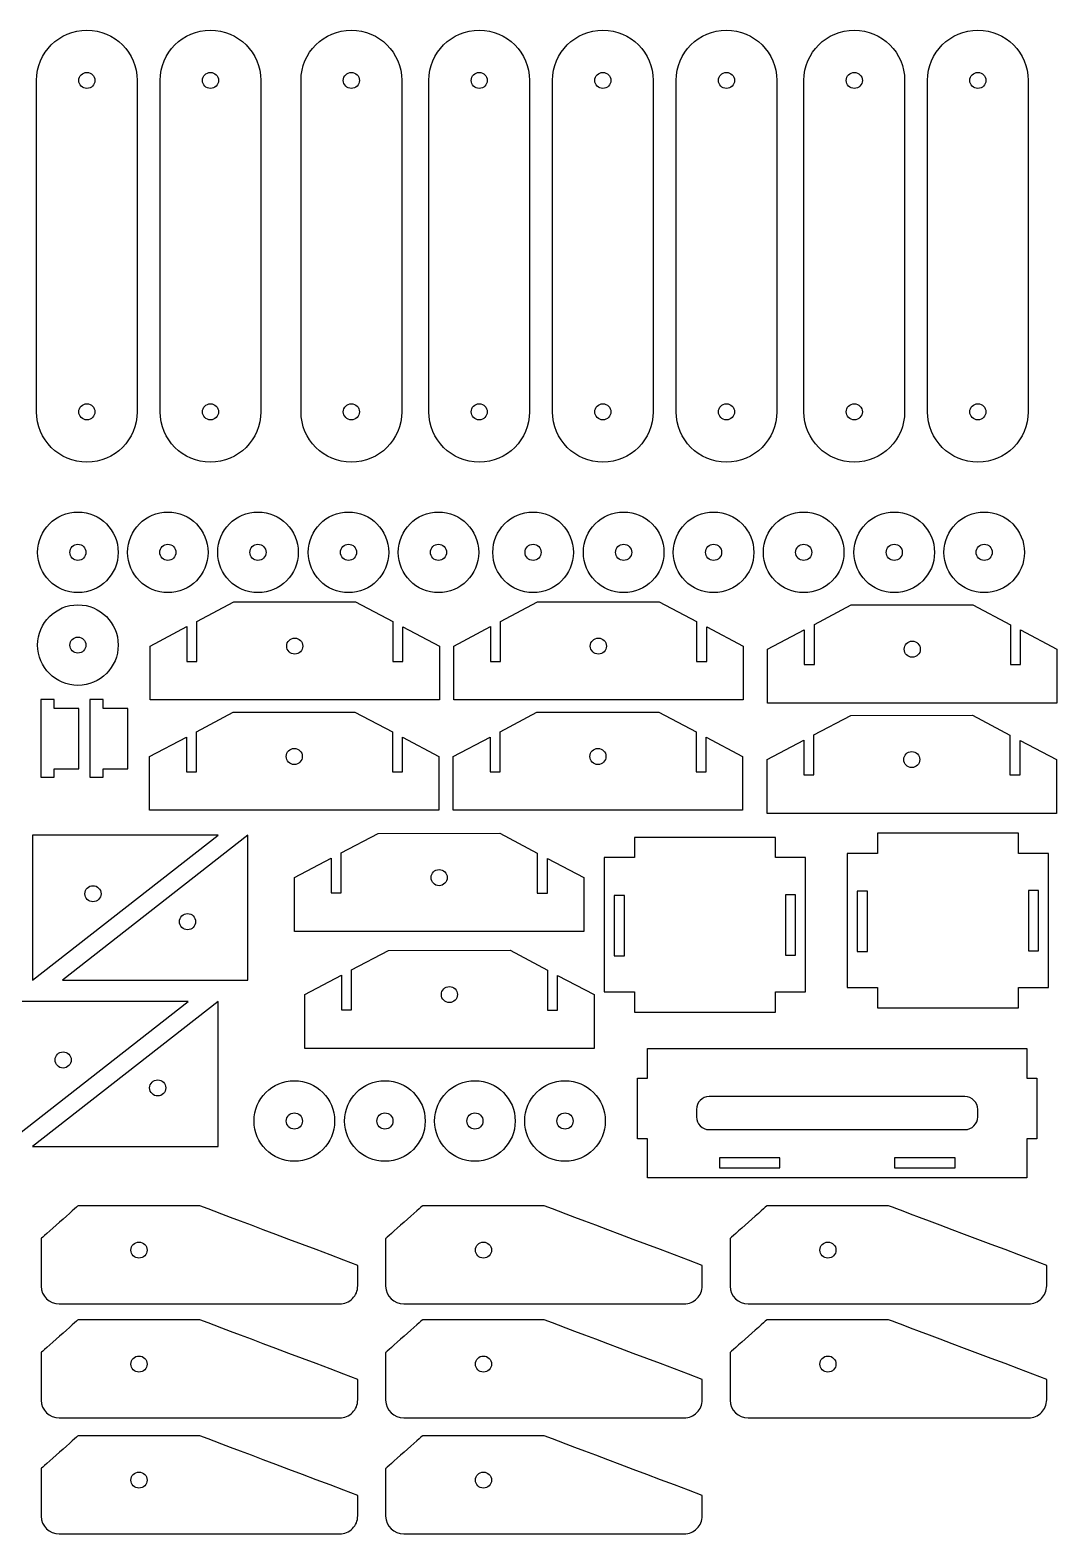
# Model space of a CAD drawing. Header units: centimetres. Extents: x 13 to 277, y -386 to -239.
# Drawn here: x 40.35 to 65.84, y -349.17 to -311.83 of the extents above; entities that cross this region are included whole.
import ezdxf

# ---------------------------------------------------------------- set-up
doc = ezdxf.new("R2010")
doc.units = ezdxf.units.CM
doc.header["$MEASUREMENT"] = 0
doc.layers.add('CAMADA_1', color=7, linetype='Continuous')

msp = doc.modelspace()

# ---------------------------------------------------------------- linework, layer by layer
at = {"layer": 'CAMADA_1', "color": 7}
for points in [[(43.006, -313.084), (43.006, -317.198), (43.006, -321.312, -1), (40.506, -321.312), (40.506, -317.198), (40.506, -313.084, -1), (43.006, -313.084)], [(46.075, -313.084), (46.075, -317.198), (46.075, -321.312, -1), (43.575, -321.312), (43.575, -317.198), (43.575, -313.084, -1), (46.075, -313.084)], [(49.574, -313.084), (49.574, -317.198), (49.574, -321.312, -1), (47.074, -321.312), (47.074, -317.198), (47.074, -313.084, -1), (49.574, -313.084)], [(52.749, -313.084), (52.749, -317.198), (52.749, -321.312, -1), (50.249, -321.312), (50.249, -317.198), (50.249, -313.084, -1), (52.749, -313.084)], [(55.819, -313.084), (55.819, -317.198), (55.819, -321.312, -1), (53.319, -321.312), (53.319, -317.198), (53.319, -313.084, -1), (55.819, -313.084)], [(58.888, -313.084), (58.888, -317.198), (58.888, -321.312, -1), (56.388, -321.312), (56.388, -317.198), (56.388, -313.084, -1), (58.888, -313.084)], [(62.063, -313.084), (62.063, -317.198), (62.063, -321.312, -1), (59.563, -321.312), (59.563, -317.198), (59.563, -313.084, -1), (62.063, -313.084)], [(65.132, -313.084), (65.132, -317.198), (65.132, -321.312, -1), (62.632, -321.312), (62.632, -317.198), (62.632, -313.084, -1), (65.132, -313.084)]]:
    msp.add_lwpolyline(points, format="xyb", dxfattribs=at)
for points in [[(54.854, -334.817), (55.104, -334.817), (55.104, -333.317), (54.854, -333.317), (54.854, -334.817)], [(59.104, -334.804), (59.354, -334.804), (59.354, -333.304), (59.104, -333.304), (59.104, -334.804)], [(60.887, -334.711), (61.137, -334.711), (61.137, -333.211), (60.887, -333.211), (60.887, -334.711)], [(65.137, -334.698), (65.387, -334.698), (65.387, -333.198), (65.137, -333.198), (65.137, -334.698)]]:
    msp.add_lwpolyline(points, close=True, dxfattribs=at)
for centre in [(41.756, -313.084), (44.825, -313.084), (48.324, -313.084), (51.499, -313.084), (54.569, -313.084), (57.638, -313.084), (60.813, -313.084), (63.882, -313.084), (41.756, -321.312), (44.825, -321.312), (48.324, -321.312), (51.499, -321.312), (54.569, -321.312), (57.638, -321.312), (60.813, -321.312), (63.882, -321.312), (43.05, -342.125), (51.604, -342.125), (60.158, -342.125), (43.05, -344.955), (51.604, -344.955), (60.158, -344.955), (43.05, -347.836), (51.604, -347.836)]:
    msp.add_circle(centre, 0.2, dxfattribs=at)
for centre, start, end in [((41.068, -343.014), 181.0054, 270.3313), ((48.034, -343.013), 269.9352, 359.9997), ((49.622, -343.014), 181.0054, 270.3313), ((56.588, -343.013), 269.9352, 359.9997), ((58.175, -343.014), 181.0054, 270.3313), ((65.142, -343.013), 269.9352, 359.9997), ((41.068, -345.843), 181.0054, 270.3313), ((48.034, -345.843), 269.9352, 359.9997), ((49.622, -345.843), 181.0054, 270.3313), ((56.588, -345.843), 269.9352, 359.9997), ((58.175, -345.843), 181.0054, 270.3313), ((65.142, -345.843), 269.9352, 359.9997), ((41.068, -348.724), 181.0054, 270.3313), ((48.034, -348.724), 269.9352, 359.9997), ((49.622, -348.724), 181.0054, 270.3313), ((56.588, -348.724), 269.9352, 359.9997)]:
    msp.add_arc(centre, 0.448, start, end, dxfattribs=at)
for centre, major_axis in [((41.533, -324.801), (0, 1)), ((43.767, -324.801), (0, 1)), ((46.004, -324.801), (0, 1)), ((48.253, -324.801), (0, 1)), ((50.487, -324.801), (0, 1)), ((52.836, -324.801), (0, 1)), ((55.085, -324.801), (0, 1)), ((57.319, -324.801), (0, 1)), ((59.556, -324.801), (0, 1)), ((61.805, -324.801), (0, 1)), ((64.039, -324.801), (0, 1)), ((41.533, -324.801), (0, 0.2)), ((43.767, -324.801), (0, 0.2)), ((46.004, -324.801), (0, 0.2)), ((48.253, -324.801), (0, 0.2)), ((50.487, -324.801), (0, 0.2)), ((52.836, -324.801), (0, 0.2)), ((55.085, -324.801), (0, 0.2)), ((57.319, -324.801), (0, 0.2)), ((59.556, -324.801), (0, 0.2)), ((61.805, -324.801), (0, 0.2)), ((64.039, -324.801), (0, 0.2)), ((41.533, -327.104), (0, 1)), ((41.533, -327.104), (0, 0.2)), ((46.918, -327.129), (0, 0.2)), ((54.458, -327.129), (0, 0.2)), ((62.252, -327.206), (0, 0.2)), ((46.906, -329.869), (0, 0.2)), ((54.447, -329.869), (0, 0.2)), ((62.24, -329.946), (0, 0.2)), ((50.503, -332.877), (0, 0.2)), ((41.907, -333.277), (0, 0.2)), ((44.256, -333.971), (0, 0.2)), ((50.758, -335.781), (0, 0.2)), ((41.166, -337.404), (0, 0.2)), ((43.515, -338.099), (0, 0.2)), ((46.908, -338.92), (0, 1)), ((49.157, -338.92), (0, 1)), ((51.392, -338.92), (0, 1)), ((53.629, -338.92), (0, 1)), ((46.908, -338.92), (0, 0.2)), ((49.157, -338.92), (0, 0.2)), ((51.392, -338.92), (0, 0.2)), ((53.629, -338.92), (0, 0.2))]:
    msp.add_ellipse(centre, major_axis=major_axis, ratio=1, dxfattribs=at)
for points, knots in [([(43.325, -328.465), (43.325, -328.465), (50.51, -328.465), (50.51, -328.465), (50.51, -328.465), (50.51, -328.465), (50.51, -327.129), (50.51, -327.129), (50.51, -327.129), (50.51, -327.129), (49.606, -326.651), (49.606, -326.651), (49.606, -326.651), (49.606, -326.651), (49.606, -327.511), (49.606, -327.511), (49.606, -327.511), (49.606, -327.511), (49.356, -327.511), (49.356, -327.511), (49.356, -327.511), (49.356, -327.511), (49.356, -326.52), (49.356, -326.52), (49.356, -326.52), (49.356, -326.52), (48.426, -326.029), (48.426, -326.029), (48.426, -326.029), (48.426, -326.029), (45.403, -326.03), (45.403, -326.03), (45.403, -326.03), (45.403, -326.03), (44.488, -326.514), (44.488, -326.514), (44.488, -326.514), (44.488, -326.514), (44.488, -327.509), (44.488, -327.509), (44.488, -327.509), (44.488, -327.509), (44.238, -327.509), (44.238, -327.509), (44.238, -327.509), (44.238, -327.509), (44.238, -326.646), (44.238, -326.646), (44.238, -326.646), (44.238, -326.646), (43.325, -327.129), (43.325, -327.129), (43.325, -327.129), (43.325, -327.129), (43.325, -328.465), (43.325, -328.465)], [0, 0, 0, 0, 0.066667, 0.066667, 0.066667, 0.066667, 0.133333, 0.133333, 0.133333, 0.133333, 0.2, 0.2, 0.2, 0.2, 0.266667, 0.266667, 0.266667, 0.266667, 0.333333, 0.333333, 0.333333, 0.333333, 0.4, 0.4, 0.4, 0.4, 0.466667, 0.466667, 0.466667, 0.466667, 0.533333, 0.533333, 0.533333, 0.533333, 0.6, 0.6, 0.6, 0.6, 0.666667, 0.666667, 0.666667, 0.666667, 0.733333, 0.733333, 0.733333, 0.733333, 0.8, 0.8, 0.8, 0.8, 0.866667, 0.866667, 0.866667, 0.866667, 1, 1, 1, 1]), ([(50.866, -328.465), (50.866, -328.465), (58.051, -328.465), (58.051, -328.465), (58.051, -328.465), (58.051, -328.465), (58.051, -327.129), (58.051, -327.129), (58.051, -327.129), (58.051, -327.129), (57.147, -326.651), (57.147, -326.651), (57.147, -326.651), (57.147, -326.651), (57.147, -327.511), (57.147, -327.511), (57.147, -327.511), (57.147, -327.511), (56.897, -327.511), (56.897, -327.511), (56.897, -327.511), (56.897, -327.511), (56.897, -326.52), (56.897, -326.52), (56.897, -326.52), (56.897, -326.52), (55.967, -326.029), (55.967, -326.029), (55.967, -326.029), (55.967, -326.029), (52.944, -326.03), (52.944, -326.03), (52.944, -326.03), (52.944, -326.03), (52.029, -326.514), (52.029, -326.514), (52.029, -326.514), (52.029, -326.514), (52.029, -327.509), (52.029, -327.509), (52.029, -327.509), (52.029, -327.509), (51.779, -327.509), (51.779, -327.509), (51.779, -327.509), (51.779, -327.509), (51.779, -326.646), (51.779, -326.646), (51.779, -326.646), (51.779, -326.646), (50.866, -327.129), (50.866, -327.129), (50.866, -327.129), (50.866, -327.129), (50.866, -328.465), (50.866, -328.465)], [0, 0, 0, 0, 0.066667, 0.066667, 0.066667, 0.066667, 0.133333, 0.133333, 0.133333, 0.133333, 0.2, 0.2, 0.2, 0.2, 0.266667, 0.266667, 0.266667, 0.266667, 0.333333, 0.333333, 0.333333, 0.333333, 0.4, 0.4, 0.4, 0.4, 0.466667, 0.466667, 0.466667, 0.466667, 0.533333, 0.533333, 0.533333, 0.533333, 0.6, 0.6, 0.6, 0.6, 0.666667, 0.666667, 0.666667, 0.666667, 0.733333, 0.733333, 0.733333, 0.733333, 0.8, 0.8, 0.8, 0.8, 0.866667, 0.866667, 0.866667, 0.866667, 1, 1, 1, 1]), ([(58.66, -328.543), (58.66, -328.543), (65.845, -328.543), (65.845, -328.543), (65.845, -328.543), (65.845, -328.543), (65.845, -327.206), (65.845, -327.206), (65.845, -327.206), (65.845, -327.206), (64.941, -326.729), (64.941, -326.729), (64.941, -326.729), (64.941, -326.729), (64.941, -327.589), (64.941, -327.589), (64.941, -327.589), (64.941, -327.589), (64.691, -327.589), (64.691, -327.589), (64.691, -327.589), (64.691, -327.589), (64.691, -326.597), (64.691, -326.597), (64.691, -326.597), (64.691, -326.597), (63.76, -326.107), (63.76, -326.107), (63.76, -326.107), (63.76, -326.107), (60.737, -326.108), (60.737, -326.108), (60.737, -326.108), (60.737, -326.108), (59.822, -326.592), (59.822, -326.592), (59.822, -326.592), (59.822, -326.592), (59.822, -327.587), (59.822, -327.587), (59.822, -327.587), (59.822, -327.587), (59.572, -327.587), (59.572, -327.587), (59.572, -327.587), (59.572, -327.587), (59.572, -326.724), (59.572, -326.724), (59.572, -326.724), (59.572, -326.724), (58.66, -327.206), (58.66, -327.206), (58.66, -327.206), (58.66, -327.206), (58.66, -328.543), (58.66, -328.543)], [0, 0, 0, 0, 0.066667, 0.066667, 0.066667, 0.066667, 0.133333, 0.133333, 0.133333, 0.133333, 0.2, 0.2, 0.2, 0.2, 0.266667, 0.266667, 0.266667, 0.266667, 0.333333, 0.333333, 0.333333, 0.333333, 0.4, 0.4, 0.4, 0.4, 0.466667, 0.466667, 0.466667, 0.466667, 0.533333, 0.533333, 0.533333, 0.533333, 0.6, 0.6, 0.6, 0.6, 0.666667, 0.666667, 0.666667, 0.666667, 0.733333, 0.733333, 0.733333, 0.733333, 0.8, 0.8, 0.8, 0.8, 0.866667, 0.866667, 0.866667, 0.866667, 1, 1, 1, 1]), ([(40.947, -328.674), (40.947, -328.674), (41.56, -328.674), (41.56, -328.674), (41.56, -328.674), (41.56, -328.674), (41.56, -330.174), (41.56, -330.174), (41.56, -330.174), (41.56, -330.174), (40.947, -330.174), (40.947, -330.174), (40.947, -330.174), (40.947, -330.174), (40.947, -330.383), (40.947, -330.383), (40.947, -330.383), (40.947, -330.383), (40.616, -330.383), (40.616, -330.383), (40.616, -330.383), (40.616, -330.383), (40.616, -328.451), (40.616, -328.451), (40.616, -328.451), (40.616, -328.451), (40.947, -328.451), (40.947, -328.451), (40.947, -328.451), (40.947, -328.451), (40.947, -328.674), (40.947, -328.674)], [0, 0, 0, 0, 0.111111, 0.111111, 0.111111, 0.111111, 0.222222, 0.222222, 0.222222, 0.222222, 0.333333, 0.333333, 0.333333, 0.333333, 0.444444, 0.444444, 0.444444, 0.444444, 0.555556, 0.555556, 0.555556, 0.555556, 0.666667, 0.666667, 0.666667, 0.666667, 0.777778, 0.777778, 0.777778, 0.777778, 1, 1, 1, 1]), ([(42.164, -328.674), (42.164, -328.674), (42.777, -328.674), (42.777, -328.674), (42.777, -328.674), (42.777, -328.674), (42.777, -330.174), (42.777, -330.174), (42.777, -330.174), (42.777, -330.174), (42.164, -330.174), (42.164, -330.174), (42.164, -330.174), (42.164, -330.174), (42.164, -330.383), (42.164, -330.383), (42.164, -330.383), (42.164, -330.383), (41.833, -330.383), (41.833, -330.383), (41.833, -330.383), (41.833, -330.383), (41.833, -328.451), (41.833, -328.451), (41.833, -328.451), (41.833, -328.451), (42.164, -328.451), (42.164, -328.451), (42.164, -328.451), (42.164, -328.451), (42.164, -328.674), (42.164, -328.674)], [0, 0, 0, 0, 0.111111, 0.111111, 0.111111, 0.111111, 0.222222, 0.222222, 0.222222, 0.222222, 0.333333, 0.333333, 0.333333, 0.333333, 0.444444, 0.444444, 0.444444, 0.444444, 0.555556, 0.555556, 0.555556, 0.555556, 0.666667, 0.666667, 0.666667, 0.666667, 0.777778, 0.777778, 0.777778, 0.777778, 1, 1, 1, 1]), ([(43.314, -331.205), (43.314, -331.205), (50.499, -331.205), (50.499, -331.205), (50.499, -331.205), (50.499, -331.205), (50.499, -329.869), (50.499, -329.869), (50.499, -329.869), (50.499, -329.869), (49.594, -329.391), (49.594, -329.391), (49.594, -329.391), (49.594, -329.391), (49.594, -330.251), (49.594, -330.251), (49.594, -330.251), (49.594, -330.251), (49.344, -330.251), (49.344, -330.251), (49.344, -330.251), (49.344, -330.251), (49.344, -329.26), (49.344, -329.26), (49.344, -329.26), (49.344, -329.26), (48.414, -328.769), (48.414, -328.769), (48.414, -328.769), (48.414, -328.769), (45.391, -328.77), (45.391, -328.77), (45.391, -328.77), (45.391, -328.77), (44.476, -329.254), (44.476, -329.254), (44.476, -329.254), (44.476, -329.254), (44.476, -330.249), (44.476, -330.249), (44.476, -330.249), (44.476, -330.249), (44.226, -330.249), (44.226, -330.249), (44.226, -330.249), (44.226, -330.249), (44.226, -329.386), (44.226, -329.386), (44.226, -329.386), (44.226, -329.386), (43.314, -329.869), (43.314, -329.869), (43.314, -329.869), (43.314, -329.869), (43.314, -331.205), (43.314, -331.205)], [0, 0, 0, 0, 0.066667, 0.066667, 0.066667, 0.066667, 0.133333, 0.133333, 0.133333, 0.133333, 0.2, 0.2, 0.2, 0.2, 0.266667, 0.266667, 0.266667, 0.266667, 0.333333, 0.333333, 0.333333, 0.333333, 0.4, 0.4, 0.4, 0.4, 0.466667, 0.466667, 0.466667, 0.466667, 0.533333, 0.533333, 0.533333, 0.533333, 0.6, 0.6, 0.6, 0.6, 0.666667, 0.666667, 0.666667, 0.666667, 0.733333, 0.733333, 0.733333, 0.733333, 0.8, 0.8, 0.8, 0.8, 0.866667, 0.866667, 0.866667, 0.866667, 1, 1, 1, 1]), ([(50.854, -331.205), (50.854, -331.205), (58.039, -331.205), (58.039, -331.205), (58.039, -331.205), (58.039, -331.205), (58.039, -329.869), (58.039, -329.869), (58.039, -329.869), (58.039, -329.869), (57.135, -329.391), (57.135, -329.391), (57.135, -329.391), (57.135, -329.391), (57.135, -330.251), (57.135, -330.251), (57.135, -330.251), (57.135, -330.251), (56.885, -330.251), (56.885, -330.251), (56.885, -330.251), (56.885, -330.251), (56.885, -329.26), (56.885, -329.26), (56.885, -329.26), (56.885, -329.26), (55.955, -328.769), (55.955, -328.769), (55.955, -328.769), (55.955, -328.769), (52.932, -328.77), (52.932, -328.77), (52.932, -328.77), (52.932, -328.77), (52.017, -329.254), (52.017, -329.254), (52.017, -329.254), (52.017, -329.254), (52.017, -330.249), (52.017, -330.249), (52.017, -330.249), (52.017, -330.249), (51.767, -330.249), (51.767, -330.249), (51.767, -330.249), (51.767, -330.249), (51.767, -329.386), (51.767, -329.386), (51.767, -329.386), (51.767, -329.386), (50.854, -329.869), (50.854, -329.869), (50.854, -329.869), (50.854, -329.869), (50.854, -331.205), (50.854, -331.205)], [0, 0, 0, 0, 0.066667, 0.066667, 0.066667, 0.066667, 0.133333, 0.133333, 0.133333, 0.133333, 0.2, 0.2, 0.2, 0.2, 0.266667, 0.266667, 0.266667, 0.266667, 0.333333, 0.333333, 0.333333, 0.333333, 0.4, 0.4, 0.4, 0.4, 0.466667, 0.466667, 0.466667, 0.466667, 0.533333, 0.533333, 0.533333, 0.533333, 0.6, 0.6, 0.6, 0.6, 0.666667, 0.666667, 0.666667, 0.666667, 0.733333, 0.733333, 0.733333, 0.733333, 0.8, 0.8, 0.8, 0.8, 0.866667, 0.866667, 0.866667, 0.866667, 1, 1, 1, 1]), ([(58.648, -331.283), (58.648, -331.283), (65.833, -331.283), (65.833, -331.283), (65.833, -331.283), (65.833, -331.283), (65.833, -329.946), (65.833, -329.946), (65.833, -329.946), (65.833, -329.946), (64.929, -329.469), (64.929, -329.469), (64.929, -329.469), (64.929, -329.469), (64.929, -330.329), (64.929, -330.329), (64.929, -330.329), (64.929, -330.329), (64.679, -330.329), (64.679, -330.329), (64.679, -330.329), (64.679, -330.329), (64.679, -329.337), (64.679, -329.337), (64.679, -329.337), (64.679, -329.337), (63.749, -328.847), (63.749, -328.847), (63.749, -328.847), (63.749, -328.847), (60.726, -328.848), (60.726, -328.848), (60.726, -328.848), (60.726, -328.848), (59.811, -329.332), (59.811, -329.332), (59.811, -329.332), (59.811, -329.332), (59.811, -330.327), (59.811, -330.327), (59.811, -330.327), (59.811, -330.327), (59.561, -330.327), (59.561, -330.327), (59.561, -330.327), (59.561, -330.327), (59.561, -329.464), (59.561, -329.464), (59.561, -329.464), (59.561, -329.464), (58.648, -329.946), (58.648, -329.946), (58.648, -329.946), (58.648, -329.946), (58.648, -331.283), (58.648, -331.283)], [0, 0, 0, 0, 0.066667, 0.066667, 0.066667, 0.066667, 0.133333, 0.133333, 0.133333, 0.133333, 0.2, 0.2, 0.2, 0.2, 0.266667, 0.266667, 0.266667, 0.266667, 0.333333, 0.333333, 0.333333, 0.333333, 0.4, 0.4, 0.4, 0.4, 0.466667, 0.466667, 0.466667, 0.466667, 0.533333, 0.533333, 0.533333, 0.533333, 0.6, 0.6, 0.6, 0.6, 0.666667, 0.666667, 0.666667, 0.666667, 0.733333, 0.733333, 0.733333, 0.733333, 0.8, 0.8, 0.8, 0.8, 0.866667, 0.866667, 0.866667, 0.866667, 1, 1, 1, 1]), ([(40.407, -331.822), (40.407, -331.822), (45.015, -331.822), (45.015, -331.822), (45.015, -331.822), (45.015, -331.822), (40.407, -335.426), (40.407, -335.426), (40.407, -335.426), (40.407, -335.426), (40.407, -331.822), (40.407, -331.822)], [0, 0, 0, 0, 0.25, 0.25, 0.25, 0.25, 0.5, 0.5, 0.5, 0.5, 1, 1, 1, 1]), ([(45.756, -335.426), (45.756, -335.426), (41.148, -335.426), (41.148, -335.426), (41.148, -335.426), (41.148, -335.426), (45.756, -331.822), (45.756, -331.822), (45.756, -331.822), (45.756, -331.822), (45.756, -335.426), (45.756, -335.426)], [0, 0, 0, 0, 0.25, 0.25, 0.25, 0.25, 0.5, 0.5, 0.5, 0.5, 1, 1, 1, 1]), ([(46.91, -334.213), (46.91, -334.213), (54.095, -334.213), (54.095, -334.213), (54.095, -334.213), (54.095, -334.213), (54.095, -332.877), (54.095, -332.877), (54.095, -332.877), (54.095, -332.877), (53.191, -332.4), (53.191, -332.4), (53.191, -332.4), (53.191, -332.4), (53.191, -333.259), (53.191, -333.259), (53.191, -333.259), (53.191, -333.259), (52.941, -333.259), (52.941, -333.259), (52.941, -333.259), (52.941, -333.259), (52.941, -332.268), (52.941, -332.268), (52.941, -332.268), (52.941, -332.268), (52.011, -331.777), (52.011, -331.777), (52.011, -331.777), (52.011, -331.777), (48.988, -331.779), (48.988, -331.779), (48.988, -331.779), (48.988, -331.779), (48.073, -332.262), (48.073, -332.262), (48.073, -332.262), (48.073, -332.262), (48.073, -333.258), (48.073, -333.258), (48.073, -333.258), (48.073, -333.258), (47.823, -333.258), (47.823, -333.258), (47.823, -333.258), (47.823, -333.258), (47.823, -332.395), (47.823, -332.395), (47.823, -332.395), (47.823, -332.395), (46.91, -332.877), (46.91, -332.877), (46.91, -332.877), (46.91, -332.877), (46.91, -334.213), (46.91, -334.213)], [0, 0, 0, 0, 0.066667, 0.066667, 0.066667, 0.066667, 0.133333, 0.133333, 0.133333, 0.133333, 0.2, 0.2, 0.2, 0.2, 0.266667, 0.266667, 0.266667, 0.266667, 0.333333, 0.333333, 0.333333, 0.333333, 0.4, 0.4, 0.4, 0.4, 0.466667, 0.466667, 0.466667, 0.466667, 0.533333, 0.533333, 0.533333, 0.533333, 0.6, 0.6, 0.6, 0.6, 0.666667, 0.666667, 0.666667, 0.666667, 0.733333, 0.733333, 0.733333, 0.733333, 0.8, 0.8, 0.8, 0.8, 0.866667, 0.866667, 0.866667, 0.866667, 1, 1, 1, 1]), ([(54.604, -332.38), (54.604, -332.38), (55.354, -332.38), (55.354, -332.38), (55.354, -332.38), (55.354, -332.38), (55.354, -331.88), (55.354, -331.88), (55.354, -331.88), (55.354, -331.88), (58.854, -331.88), (58.854, -331.88), (58.854, -331.88), (58.854, -331.88), (58.854, -332.38), (58.854, -332.38), (58.854, -332.38), (58.854, -332.38), (59.604, -332.38), (59.604, -332.38), (59.604, -332.38), (59.604, -332.38), (59.604, -335.714), (59.604, -335.714), (59.604, -335.714), (59.604, -335.714), (58.854, -335.714), (58.854, -335.714), (58.854, -335.714), (58.854, -335.714), (58.854, -336.214), (58.854, -336.214), (58.854, -336.214), (58.854, -336.214), (55.354, -336.214), (55.354, -336.214), (55.354, -336.214), (55.354, -336.214), (55.354, -335.714), (55.354, -335.714), (55.354, -335.714), (55.354, -335.714), (54.604, -335.714), (54.604, -335.714), (54.604, -335.714), (54.604, -335.714), (54.604, -332.38), (54.604, -332.38)], [0, 0, 0, 0, 0.076923, 0.076923, 0.076923, 0.076923, 0.153846, 0.153846, 0.153846, 0.153846, 0.230769, 0.230769, 0.230769, 0.230769, 0.307692, 0.307692, 0.307692, 0.307692, 0.384615, 0.384615, 0.384615, 0.384615, 0.461538, 0.461538, 0.461538, 0.461538, 0.538462, 0.538462, 0.538462, 0.538462, 0.615385, 0.615385, 0.615385, 0.615385, 0.692308, 0.692308, 0.692308, 0.692308, 0.769231, 0.769231, 0.769231, 0.769231, 0.846154, 0.846154, 0.846154, 0.846154, 1, 1, 1, 1]), ([(60.637, -332.275), (60.637, -332.275), (61.387, -332.275), (61.387, -332.275), (61.387, -332.275), (61.387, -332.275), (61.387, -331.775), (61.387, -331.775), (61.387, -331.775), (61.387, -331.775), (64.887, -331.775), (64.887, -331.775), (64.887, -331.775), (64.887, -331.775), (64.887, -332.275), (64.887, -332.275), (64.887, -332.275), (64.887, -332.275), (65.637, -332.275), (65.637, -332.275), (65.637, -332.275), (65.637, -332.275), (65.637, -335.608), (65.637, -335.608), (65.637, -335.608), (65.637, -335.608), (64.887, -335.608), (64.887, -335.608), (64.887, -335.608), (64.887, -335.608), (64.887, -336.108), (64.887, -336.108), (64.887, -336.108), (64.887, -336.108), (61.387, -336.108), (61.387, -336.108), (61.387, -336.108), (61.387, -336.108), (61.387, -335.608), (61.387, -335.608), (61.387, -335.608), (61.387, -335.608), (60.637, -335.608), (60.637, -335.608), (60.637, -335.608), (60.637, -335.608), (60.637, -332.275), (60.637, -332.275)], [0, 0, 0, 0, 0.076923, 0.076923, 0.076923, 0.076923, 0.153846, 0.153846, 0.153846, 0.153846, 0.230769, 0.230769, 0.230769, 0.230769, 0.307692, 0.307692, 0.307692, 0.307692, 0.384615, 0.384615, 0.384615, 0.384615, 0.461538, 0.461538, 0.461538, 0.461538, 0.538462, 0.538462, 0.538462, 0.538462, 0.615385, 0.615385, 0.615385, 0.615385, 0.692308, 0.692308, 0.692308, 0.692308, 0.769231, 0.769231, 0.769231, 0.769231, 0.846154, 0.846154, 0.846154, 0.846154, 1, 1, 1, 1]), ([(47.165, -337.117), (47.165, -337.117), (54.35, -337.117), (54.35, -337.117), (54.35, -337.117), (54.35, -337.117), (54.35, -335.781), (54.35, -335.781), (54.35, -335.781), (54.35, -335.781), (53.446, -335.304), (53.446, -335.304), (53.446, -335.304), (53.446, -335.304), (53.446, -336.164), (53.446, -336.164), (53.446, -336.164), (53.446, -336.164), (53.196, -336.164), (53.196, -336.164), (53.196, -336.164), (53.196, -336.164), (53.196, -335.172), (53.196, -335.172), (53.196, -335.172), (53.196, -335.172), (52.266, -334.681), (52.266, -334.681), (52.266, -334.681), (52.266, -334.681), (49.243, -334.683), (49.243, -334.683), (49.243, -334.683), (49.243, -334.683), (48.328, -335.167), (48.328, -335.167), (48.328, -335.167), (48.328, -335.167), (48.328, -336.162), (48.328, -336.162), (48.328, -336.162), (48.328, -336.162), (48.078, -336.162), (48.078, -336.162), (48.078, -336.162), (48.078, -336.162), (48.078, -335.299), (48.078, -335.299), (48.078, -335.299), (48.078, -335.299), (47.165, -335.781), (47.165, -335.781), (47.165, -335.781), (47.165, -335.781), (47.165, -337.117), (47.165, -337.117)], [0, 0, 0, 0, 0.066667, 0.066667, 0.066667, 0.066667, 0.133333, 0.133333, 0.133333, 0.133333, 0.2, 0.2, 0.2, 0.2, 0.266667, 0.266667, 0.266667, 0.266667, 0.333333, 0.333333, 0.333333, 0.333333, 0.4, 0.4, 0.4, 0.4, 0.466667, 0.466667, 0.466667, 0.466667, 0.533333, 0.533333, 0.533333, 0.533333, 0.6, 0.6, 0.6, 0.6, 0.666667, 0.666667, 0.666667, 0.666667, 0.733333, 0.733333, 0.733333, 0.733333, 0.8, 0.8, 0.8, 0.8, 0.866667, 0.866667, 0.866667, 0.866667, 1, 1, 1, 1]), ([(39.666, -335.949), (39.666, -335.949), (44.274, -335.949), (44.274, -335.949), (44.274, -335.949), (44.274, -335.949), (39.666, -339.554), (39.666, -339.554), (39.666, -339.554), (39.666, -339.554), (39.666, -335.949), (39.666, -335.949)], [0, 0, 0, 0, 0.25, 0.25, 0.25, 0.25, 0.5, 0.5, 0.5, 0.5, 1, 1, 1, 1]), ([(45.015, -339.554), (45.015, -339.554), (40.407, -339.554), (40.407, -339.554), (40.407, -339.554), (40.407, -339.554), (45.015, -335.949), (45.015, -335.949), (45.015, -335.949), (45.015, -335.949), (45.015, -339.554), (45.015, -339.554)], [0, 0, 0, 0, 0.25, 0.25, 0.25, 0.25, 0.5, 0.5, 0.5, 0.5, 1, 1, 1, 1]), ([(65.095, -337.117), (65.095, -337.117), (55.676, -337.117), (55.676, -337.117), (55.676, -337.117), (55.676, -337.117), (55.676, -337.86), (55.676, -337.86), (55.676, -337.86), (55.676, -337.86), (55.426, -337.86), (55.426, -337.86), (55.426, -337.86), (55.426, -337.86), (55.426, -339.36), (55.426, -339.36), (55.426, -339.36), (55.426, -339.36), (55.676, -339.36), (55.676, -339.36), (55.676, -339.36), (55.676, -339.36), (55.676, -340.331), (55.676, -340.331), (55.676, -340.331), (55.676, -340.331), (65.095, -340.331), (65.095, -340.331), (65.095, -340.331), (65.095, -340.331), (65.095, -339.36), (65.095, -339.36), (65.095, -339.36), (65.095, -339.36), (65.345, -339.36), (65.345, -339.36), (65.345, -339.36), (65.345, -339.36), (65.345, -337.86), (65.345, -337.86), (65.345, -337.86), (65.345, -337.86), (65.095, -337.86), (65.095, -337.86), (65.095, -337.86), (65.095, -337.86), (65.095, -337.117), (65.095, -337.117)], [0, 0, 0, 0, 0.076923, 0.076923, 0.076923, 0.076923, 0.153846, 0.153846, 0.153846, 0.153846, 0.230769, 0.230769, 0.230769, 0.230769, 0.307692, 0.307692, 0.307692, 0.307692, 0.384615, 0.384615, 0.384615, 0.384615, 0.461538, 0.461538, 0.461538, 0.461538, 0.538462, 0.538462, 0.538462, 0.538462, 0.615385, 0.615385, 0.615385, 0.615385, 0.692308, 0.692308, 0.692308, 0.692308, 0.769231, 0.769231, 0.769231, 0.769231, 0.846154, 0.846154, 0.846154, 0.846154, 1, 1, 1, 1]), ([(57.21, -338.314), (57.21, -338.314), (63.56, -338.314), (63.56, -338.314), (63.56, -338.314), (63.735, -338.314), (63.878, -338.457), (63.878, -338.631), (63.878, -338.631), (63.878, -338.631), (63.878, -338.816), (63.878, -338.816), (63.878, -338.816), (63.878, -338.991), (63.735, -339.134), (63.56, -339.134), (63.56, -339.134), (63.56, -339.134), (57.21, -339.134), (57.21, -339.134), (57.21, -339.134), (57.035, -339.134), (56.893, -338.991), (56.893, -338.816), (56.893, -338.816), (56.893, -338.816), (56.893, -338.631), (56.893, -338.631), (56.893, -338.631), (56.893, -338.457), (57.035, -338.314), (57.21, -338.314)], [0, 0, 0, 0, 0.111111, 0.111111, 0.111111, 0.111111, 0.222222, 0.222222, 0.222222, 0.222222, 0.333333, 0.333333, 0.333333, 0.333333, 0.444444, 0.444444, 0.444444, 0.444444, 0.555556, 0.555556, 0.555556, 0.555556, 0.666667, 0.666667, 0.666667, 0.666667, 0.777778, 0.777778, 0.777778, 0.777778, 1, 1, 1, 1]), ([(57.462, -340.081), (57.462, -340.081), (57.462, -339.831), (57.462, -339.831), (57.462, -339.831), (57.462, -339.831), (58.962, -339.831), (58.962, -339.831), (58.962, -339.831), (58.962, -339.831), (58.962, -340.081), (58.962, -340.081), (58.962, -340.081), (58.962, -340.081), (57.462, -340.081), (57.462, -340.081)], [0, 0, 0, 0, 0.2, 0.2, 0.2, 0.2, 0.4, 0.4, 0.4, 0.4, 0.6, 0.6, 0.6, 0.6, 1, 1, 1, 1]), ([(61.814, -340.081), (61.814, -340.081), (61.814, -339.831), (61.814, -339.831), (61.814, -339.831), (61.814, -339.831), (63.314, -339.831), (63.314, -339.831), (63.314, -339.831), (63.314, -339.831), (63.314, -340.081), (63.314, -340.081), (63.314, -340.081), (63.314, -340.081), (61.814, -340.081), (61.814, -340.081)], [0, 0, 0, 0, 0.2, 0.2, 0.2, 0.2, 0.4, 0.4, 0.4, 0.4, 0.6, 0.6, 0.6, 0.6, 1, 1, 1, 1]), ([(41.536, -341.027), (41.536, -341.027), (41.536, -341.027), (40.621, -341.837), (40.621, -341.837)], [0.53333333, 0.53333333, 0.53333333, 0.53333333, 0.53333334, 0.6, 0.6, 0.6, 0.6]), ([(44.559, -341.026), (44.559, -341.026), (44.559, -341.026), (41.536, -341.027), (41.536, -341.027)], [0.46666667, 0.46666667, 0.46666667, 0.46666667, 0.46666668, 0.53333333, 0.53333333, 0.53333333, 0.53333333]), ([(50.089, -341.027), (50.089, -341.027), (50.089, -341.027), (49.174, -341.837), (49.174, -341.837)], [0.53333333, 0.53333333, 0.53333333, 0.53333333, 0.53333334, 0.6, 0.6, 0.6, 0.6]), ([(53.112, -341.026), (53.112, -341.026), (53.112, -341.026), (50.089, -341.027), (50.089, -341.027)], [0.46666667, 0.46666667, 0.46666667, 0.46666667, 0.46666668, 0.53333333, 0.53333333, 0.53333333, 0.53333333]), ([(58.643, -341.027), (58.643, -341.027), (58.643, -341.027), (57.728, -341.837), (57.728, -341.837)], [0.53333333, 0.53333333, 0.53333333, 0.53333333, 0.53333334, 0.6, 0.6, 0.6, 0.6]), ([(61.666, -341.026), (61.666, -341.026), (61.666, -341.026), (58.643, -341.027), (58.643, -341.027)], [0.46666667, 0.46666667, 0.46666667, 0.46666667, 0.46666668, 0.53333333, 0.53333333, 0.53333333, 0.53333333]), ([(40.621, -341.837), (40.621, -341.837), (40.621, -341.837), (40.621, -342.38), (40.621, -343.021)], [0.86666667, 0.86666667, 0.86666667, 0.86666667, 0.86666668, 0.93628407, 0.93628407, 0.93628407, 0.93628407]), ([(49.174, -341.837), (49.174, -341.837), (49.174, -341.837), (49.174, -342.38), (49.174, -343.021)], [0.86666667, 0.86666667, 0.86666667, 0.86666667, 0.86666668, 0.93628407, 0.93628407, 0.93628407, 0.93628407]), ([(57.728, -341.837), (57.728, -341.837), (57.728, -341.837), (57.728, -342.38), (57.728, -343.021)], [0.86666667, 0.86666667, 0.86666667, 0.86666667, 0.86666668, 0.93628407, 0.93628407, 0.93628407, 0.93628407]), ([(41.536, -343.857), (41.536, -343.857), (41.536, -343.857), (40.621, -344.667), (40.621, -344.667)], [0.53333333, 0.53333333, 0.53333333, 0.53333333, 0.53333334, 0.6, 0.6, 0.6, 0.6]), ([(44.559, -343.855), (44.559, -343.855), (44.559, -343.855), (41.536, -343.857), (41.536, -343.857)], [0.46666667, 0.46666667, 0.46666667, 0.46666667, 0.46666668, 0.53333333, 0.53333333, 0.53333333, 0.53333333]), ([(50.089, -343.857), (50.089, -343.857), (50.089, -343.857), (49.174, -344.667), (49.174, -344.667)], [0.53333333, 0.53333333, 0.53333333, 0.53333333, 0.53333334, 0.6, 0.6, 0.6, 0.6]), ([(53.112, -343.855), (53.112, -343.855), (53.112, -343.855), (50.089, -343.857), (50.089, -343.857)], [0.46666667, 0.46666667, 0.46666667, 0.46666667, 0.46666668, 0.53333333, 0.53333333, 0.53333333, 0.53333333]), ([(58.643, -343.857), (58.643, -343.857), (58.643, -343.857), (57.728, -344.667), (57.728, -344.667)], [0.53333333, 0.53333333, 0.53333333, 0.53333333, 0.53333334, 0.6, 0.6, 0.6, 0.6]), ([(61.666, -343.855), (61.666, -343.855), (61.666, -343.855), (58.643, -343.857), (58.643, -343.857)], [0.46666667, 0.46666667, 0.46666667, 0.46666667, 0.46666668, 0.53333333, 0.53333333, 0.53333333, 0.53333333]), ([(40.621, -344.667), (40.621, -344.667), (40.621, -344.667), (40.621, -345.21), (40.621, -345.851)], [0.86666667, 0.86666667, 0.86666667, 0.86666667, 0.86666668, 0.93628407, 0.93628407, 0.93628407, 0.93628407]), ([(49.174, -344.667), (49.174, -344.667), (49.174, -344.667), (49.174, -345.21), (49.174, -345.851)], [0.86666667, 0.86666667, 0.86666667, 0.86666667, 0.86666668, 0.93628407, 0.93628407, 0.93628407, 0.93628407]), ([(57.728, -344.667), (57.728, -344.667), (57.728, -344.667), (57.728, -345.21), (57.728, -345.851)], [0.86666667, 0.86666667, 0.86666667, 0.86666667, 0.86666668, 0.93628407, 0.93628407, 0.93628407, 0.93628407]), ([(41.536, -346.738), (41.536, -346.738), (41.536, -346.738), (40.621, -347.548), (40.621, -347.548)], [0.53333333, 0.53333333, 0.53333333, 0.53333333, 0.53333334, 0.6, 0.6, 0.6, 0.6]), ([(44.559, -346.736), (44.559, -346.736), (44.559, -346.736), (41.536, -346.738), (41.536, -346.738)], [0.46666667, 0.46666667, 0.46666667, 0.46666667, 0.46666668, 0.53333333, 0.53333333, 0.53333333, 0.53333333]), ([(50.089, -346.738), (50.089, -346.738), (50.089, -346.738), (49.174, -347.548), (49.174, -347.548)], [0.53333333, 0.53333333, 0.53333333, 0.53333333, 0.53333334, 0.6, 0.6, 0.6, 0.6]), ([(53.112, -346.736), (53.112, -346.736), (53.112, -346.736), (50.089, -346.738), (50.089, -346.738)], [0.46666667, 0.46666667, 0.46666667, 0.46666667, 0.46666668, 0.53333333, 0.53333333, 0.53333333, 0.53333333]), ([(40.621, -347.548), (40.621, -347.548), (40.621, -347.548), (40.621, -348.091), (40.621, -348.732)], [0.86666667, 0.86666667, 0.86666667, 0.86666667, 0.86666668, 0.93628407, 0.93628407, 0.93628407, 0.93628407]), ([(49.174, -347.548), (49.174, -347.548), (49.174, -347.548), (49.174, -348.091), (49.174, -348.732)], [0.86666667, 0.86666667, 0.86666667, 0.86666667, 0.86666668, 0.93628407, 0.93628407, 0.93628407, 0.93628407])]:
    msp.add_open_spline(points, degree=3, knots=knots, dxfattribs=at)
for points in [[(48.483, -342.504), (46.673, -341.822), (44.559, -341.026), (44.559, -341.026)], [(57.037, -342.504), (55.226, -341.822), (53.112, -341.026), (53.112, -341.026)], [(65.59, -342.504), (63.78, -341.822), (61.666, -341.026), (61.666, -341.026)], [(48.483, -343.013), (48.483, -342.832), (48.483, -342.645), (48.483, -342.504)], [(57.037, -343.013), (57.037, -342.832), (57.037, -342.645), (57.037, -342.504)], [(65.59, -343.013), (65.59, -342.832), (65.59, -342.645), (65.59, -342.504)], [(41.071, -343.461), (42.487, -343.461), (45.496, -343.461), (48.034, -343.461)], [(49.624, -343.461), (51.041, -343.461), (54.05, -343.461), (56.588, -343.461)], [(58.178, -343.461), (59.595, -343.461), (62.604, -343.461), (65.141, -343.461)], [(48.483, -345.334), (46.673, -344.652), (44.559, -343.855), (44.559, -343.855)], [(57.037, -345.334), (55.226, -344.652), (53.112, -343.855), (53.112, -343.855)], [(65.59, -345.334), (63.78, -344.652), (61.666, -343.855), (61.666, -343.855)], [(48.483, -345.843), (48.483, -345.662), (48.483, -345.475), (48.483, -345.334)], [(57.037, -345.843), (57.037, -345.662), (57.037, -345.475), (57.037, -345.334)], [(65.59, -345.843), (65.59, -345.662), (65.59, -345.475), (65.59, -345.334)], [(41.071, -346.291), (42.487, -346.291), (45.496, -346.291), (48.034, -346.291)], [(49.624, -346.291), (51.041, -346.291), (54.05, -346.291), (56.588, -346.291)], [(58.178, -346.291), (59.595, -346.291), (62.604, -346.291), (65.141, -346.291)], [(48.483, -348.215), (46.673, -347.533), (44.559, -346.736), (44.559, -346.736)], [(57.037, -348.215), (55.226, -347.533), (53.112, -346.736), (53.112, -346.736)], [(48.483, -348.724), (48.483, -348.543), (48.483, -348.356), (48.483, -348.215)], [(57.037, -348.724), (57.037, -348.543), (57.037, -348.356), (57.037, -348.215)], [(41.071, -349.172), (42.487, -349.172), (45.496, -349.172), (48.034, -349.172)], [(49.624, -349.172), (51.041, -349.172), (54.05, -349.172), (56.588, -349.172)]]:
    msp.add_open_spline(points, degree=3, dxfattribs=at)

doc.saveas('drawing.dxf')
